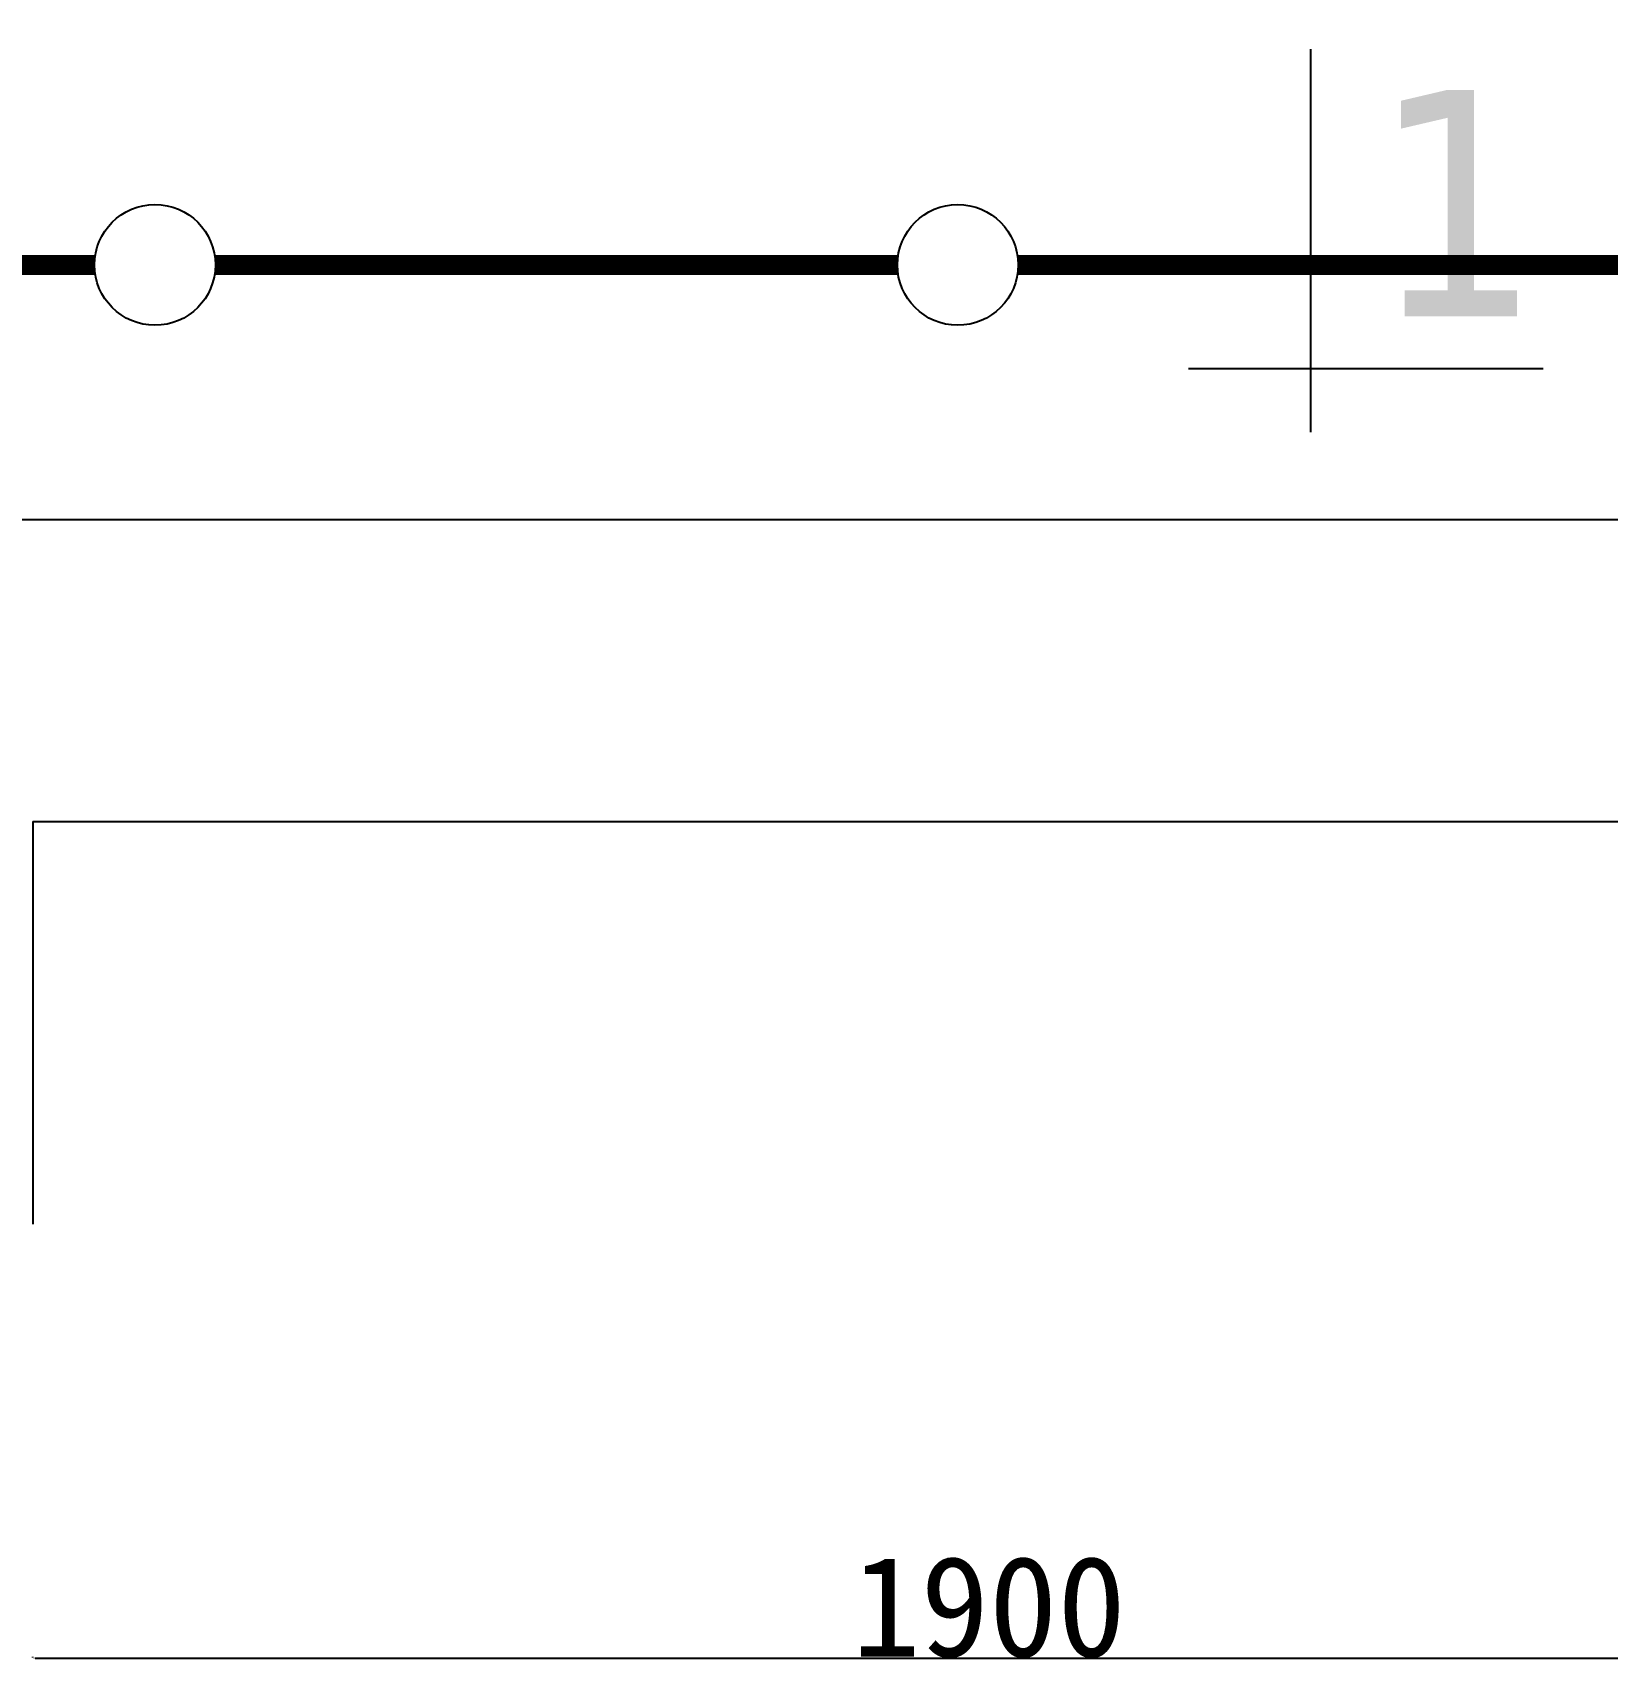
# Model space of a CAD drawing. Extents: x 537 to 24606, y 10245 to 27150.
# Drawn here: x 3781 to 5345, y 24236 to 25866 of the extents above; entities that cross this region are included whole.
import ezdxf

# ---------------------------------------------------------------- set-up
doc = ezdxf.new("R2010")
doc.units = 0
doc.layers.get('DEFPOINTS').update_dxf_attribs({"linetype": 'CONTINUOUS'})
for name, color, linetype in [('建筑', 1, 'CONTINUOUS'), ('标注', 5, 'CONTINUOUS'), ('路', 7, 'CONTINUOUS')]:
    doc.layers.add(name, color=color, linetype=linetype)
doc.styles.get("Standard").update_dxf_attribs({"font": '', "height": 100})
doc.styles.get('STANDARD').set_extended_font_data('KaiTi_GB2312')
doc.dimstyles.new('ISO-25', dxfattribs={"dimtxt": 2.5, "dimasz": 2.5, "dimexe": 1.25, "dimexo": 0.625, "dimtad": 1, "dimtxsty": 'STANDARD', "dimcen": 2.5, "dimazin": 3, "dimtfac": 1, "dimtmove": 0, "dimatfit": 3})

# ---------------------------------------------------------------- blocks, each defined once
blk = doc.blocks.new('*D47')
at = {"layer": 'DEFPOINTS', "color": 0}
for p in [(5680.6, 24491.9), (3780.6, 24250.9), (5680.6, 24250.9)]:
    blk.add_point(p, dxfattribs=at)
at = {"layer": '标注', "color": 0}
for p, q in [((5680.6, 24491.3), (5680.6, 24249.6)), ((3780.6, 24251.5), (3780.6, 24252.1)), ((3783.1, 24250.9), (5678.1, 24250.9))]:
    blk.add_line(p, q, dxfattribs=at)
for points in [[(3783.1, 24251.3), (3783.1, 24250.5), (3780.6, 24250.9)], [(5678.1, 24251.3), (5678.1, 24250.5), (5680.6, 24250.9)]]:
    blk.add_solid(points, dxfattribs=at)
at = {"layer": '标注', "color": 0, "insert": (4730.6, 24301.5), "char_height": 100, "attachment_point": 5}
blk.add_mtext('1900', dxfattribs=at)

msp = doc.modelspace()

# ---------------------------------------------------------------- linework, layer by layer
at = {"layer": '建筑'}
for p, q in [((5050.235, 25849.472), (5050.235, 25468.865)), ((4929.018, 25532.3), (5281.126, 25532.3))]:
    msp.add_line(p, q, dxfattribs=at)
at = {"layer": '建筑', "const_width": 20}
for points in [[(5839.249, 26062.637), (5592.348, 26062.637), (5592.348, 25635.151), (4759.628, 25635.151)], [(3841.976, 25635.151), (3370.55, 25635.151), (3370.55, 25200.166), (2827.552, 25200.166)], [(4639.628, 25635.151), (3961.976, 25635.151)]]:
    msp.add_lwpolyline(points, dxfattribs=at)
at = {"layer": '建筑'}
for centre in [(3901.976, 25635.151), (4699.628, 25635.151)]:
    msp.add_circle(centre, 60, dxfattribs=at)
at = {"layer": '路'}
for p, q in [((3480.596, 25382.06), (5680.596, 25382.06)), ((3780.596, 25082.06), (3780.596, 24682.06)), ((3780.596, 25082.06), (5980.596, 25082.06))]:
    msp.add_line(p, q, dxfattribs=at)

# ---------------------------------------------------------------- texts
at = {"layer": '路', "insert": (5110.844, 25809.105), "char_height": 225, "width": 346.5, "attachment_point": 1}
msp.add_mtext('{\\fTahoma|b0|i0|c0|p32;1}', dxfattribs=at)

# ---------------------------------------------------------------- dimensions: what is measured, and where the dimension line sits
at = {"layer": '标注'}
dim = msp.add_linear_dim(base=(5680.596, 24250.88), p1=(3780.596, 24250.88), p2=(5680.596, 24491.893), angle=180, dimstyle='ISO-25', dxfattribs=at)
dim.commit()
dim.dimension.update_dxf_attribs({"geometry": '*D47', "text_midpoint": (4730.596, 24301.505)})

doc.saveas('drawing.dxf')
